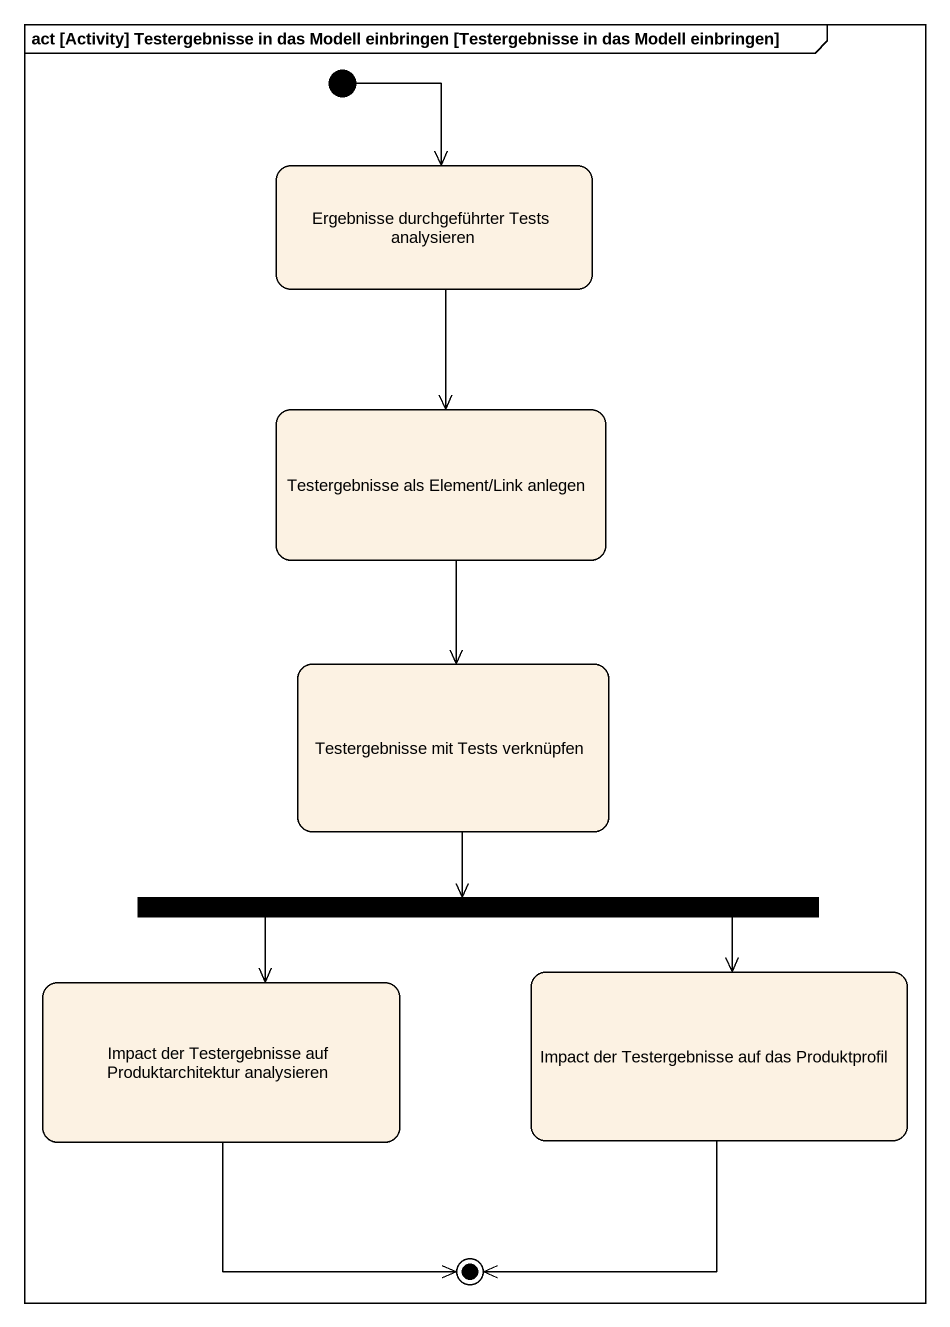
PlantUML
@startuml
mainframe act [Activity] Testergebnisse in das Modell einbringen [Testergebnisse in das Modell einbringen]
hide empty description
state "Ergebnisse durchgeführter Tests analysieren" as Ergebnisse_durchgeführter
state "Testergebnisse als Element/Link anlegen" as Testergebnisse_als_Element
state "Testergebnisse mit Tests verknüpfen" as Testergebnisse_mit_Tests
state fork1 <<fork>>
state "Impact der Testergebnisse auf Produktarchitektur analysieren" as Impact_der_Testergebnisse
state "Impact der Testergebnisse auf das Produktprofil" as Impact_der_Testergebnisse_2
[*] --> Ergebnisse_durchgeführter
Ergebnisse_durchgeführter --> Testergebnisse_als_Element
Testergebnisse_als_Element --> Testergebnisse_mit_Tests
Testergebnisse_mit_Tests --> fork1
fork1 --> Impact_der_Testergebnisse
fork1 --> Impact_der_Testergebnisse_2
Impact_der_Testergebnisse --> [*]
Impact_der_Testergebnisse_2 --> [*]
@enduml
